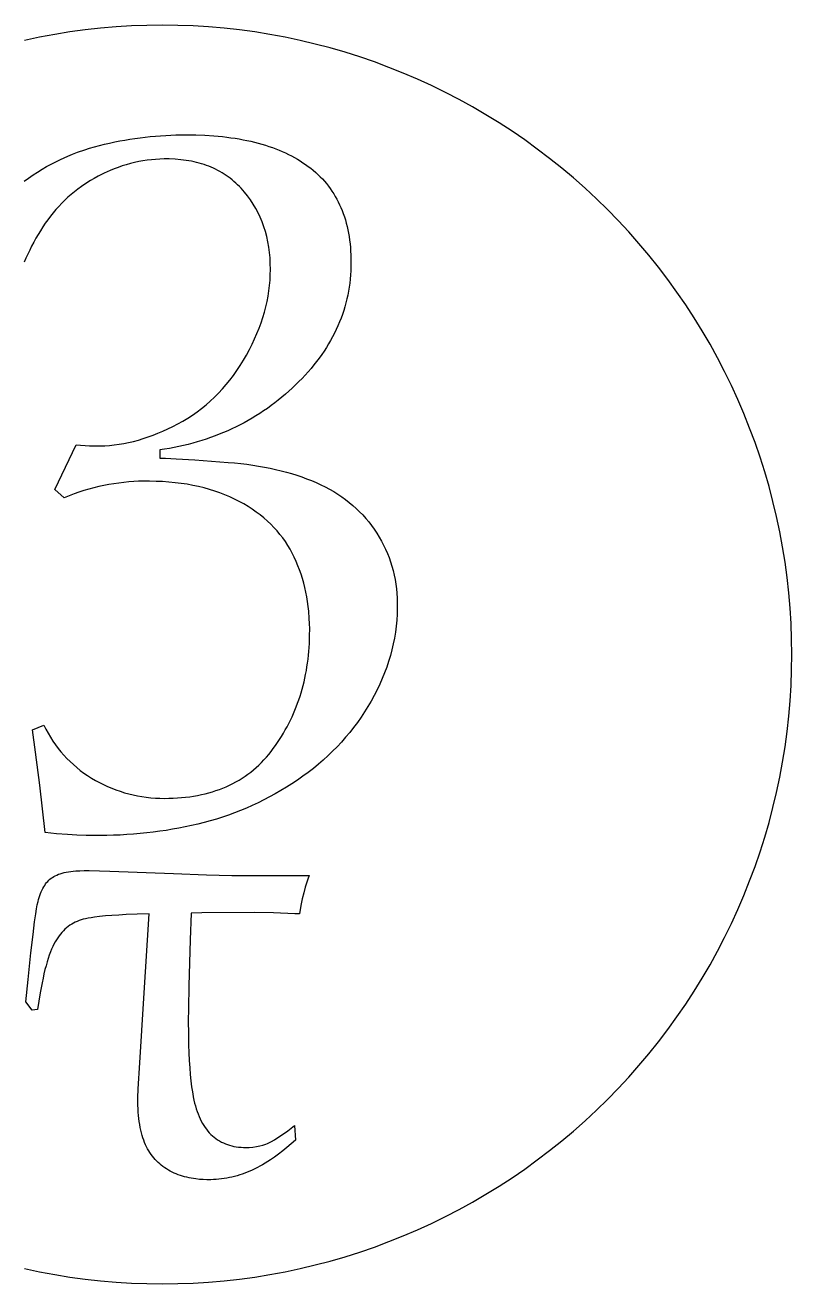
# Model space of a CAD drawing. Header units: metres. Extents: x -20 to 70, y -140 to 20.
# Drawn here: x -4.36 to 20, y -140 to -100 of the extents above; entities that cross this region are included whole.
import ezdxf

# ---------------------------------------------------------------- set-up
doc = ezdxf.new("R2010")
doc.units = ezdxf.units.M

msp = doc.modelspace()

# ---------------------------------------------------------------- linework, layer by layer
for p, q in [((0, -100), (-0.490814, -100.006)), ((0.490814, -100.006), (0, -100)), ((-3.90179, -100.384), (-4.38202, -100.486)), ((-3.41924, -100.294), (-3.90179, -100.384)), ((-2.9346, -100.216), (-3.41924, -100.294)), ((-2.44821, -100.15), (-2.9346, -100.216)), ((-1.96034, -100.096), (-2.44821, -100.15)), ((-1.47128, -100.054), (-1.96034, -100.096)), ((-0.981339, -100.024), (-1.47128, -100.054)), ((-0.490814, -100.006), (-0.981339, -100.024)), ((0.981339, -100.024), (0.490814, -100.006)), ((1.47128, -100.054), (0.981339, -100.024)), ((1.96034, -100.096), (1.47128, -100.054)), ((2.44821, -100.15), (1.96034, -100.096)), ((2.9346, -100.216), (2.44821, -100.15)), ((3.41924, -100.294), (2.9346, -100.216)), ((3.90179, -100.384), (3.41924, -100.294)), ((4.38202, -100.486), (3.90179, -100.384)), ((4.85959, -100.599), (4.38202, -100.486)), ((5.33424, -100.724), (4.85959, -100.599)), ((5.80568, -100.861), (5.33424, -100.724)), ((6.27362, -101.009), (5.80568, -100.861)), ((6.73779, -101.169), (6.27362, -101.009)), ((7.19789, -101.34), (6.73779, -101.169)), ((7.65366, -101.522), (7.19789, -101.34)), ((8.10481, -101.716), (7.65366, -101.522)), ((8.5511, -101.92), (8.10481, -101.716)), ((8.99222, -102.136), (8.5511, -101.92)), ((9.42793, -102.362), (8.99222, -102.136)), ((9.85796, -102.598), (9.42793, -102.362)), ((10.282, -102.845), (9.85796, -102.598)), ((10.7, -103.103), (10.282, -102.845)), ((11.1114, -103.371), (10.7, -103.103)), ((-1.03105, -103.625), (-0.869415, -103.6)), ((-0.869415, -103.6), (-0.707504, -103.578)), ((-0.707504, -103.578), (-0.545303, -103.558)), ((-0.545303, -103.558), (-0.382812, -103.541)), ((-0.382812, -103.541), (-0.220047, -103.526)), ((-0.220047, -103.526), (-0.056992, -103.513)), ((-0.056992, -103.513), (0.106323, -103.503)), ((0.106323, -103.503), (0.269943, -103.494)), ((0.269943, -103.494), (0.433853, -103.489)), ((0.433853, -103.489), (0.598022, -103.485)), ((0.598022, -103.485), (0.762497, -103.484)), ((0.762497, -103.484), (1.06316, -103.488)), ((1.06316, -103.488), (1.3553, -103.499)), ((1.3553, -103.499), (1.63896, -103.517)), ((1.63896, -103.517), (1.77759, -103.529)), ((1.77759, -103.529), (1.91411, -103.543)), ((1.91411, -103.543), (2.04849, -103.559)), ((2.04849, -103.559), (2.18074, -103.576)), ((2.18074, -103.576), (2.31088, -103.596)), ((2.31088, -103.596), (2.43889, -103.617)), ((11.5162, -103.648), (11.1114, -103.371)), ((-2.69957, -104.04), (-2.46732, -103.958)), ((-2.46732, -103.958), (-2.31099, -103.908)), ((-2.31099, -103.908), (-2.15349, -103.862)), ((-2.15349, -103.862), (-1.9948, -103.82)), ((-1.9948, -103.82), (-1.83499, -103.782)), ((-1.83499, -103.782), (-1.67477, -103.746)), ((-1.67477, -103.746), (-1.51427, -103.712)), ((-1.51427, -103.712), (-1.35349, -103.68)), ((-1.35349, -103.68), (-1.19241, -103.651)), ((-1.19241, -103.651), (-1.03105, -103.625)), ((2.43889, -103.617), (2.56477, -103.64)), ((2.56477, -103.64), (2.68852, -103.665)), ((2.68852, -103.665), (2.81015, -103.691)), ((2.81015, -103.691), (2.92966, -103.72)), ((2.92966, -103.72), (3.04704, -103.75)), ((3.04704, -103.75), (3.16229, -103.783)), ((3.16229, -103.783), (3.27542, -103.817)), ((3.27542, -103.817), (3.38643, -103.853)), ((3.38643, -103.853), (3.4953, -103.89)), ((3.4953, -103.89), (3.60205, -103.93)), ((3.60205, -103.93), (3.70667, -103.971)), ((3.70667, -103.971), (3.80917, -104.015)), ((11.914, -103.936), (11.5162, -103.648)), ((12.3046, -104.233), (11.914, -103.936)), ((-3.52832, -104.415), (-3.38031, -104.338)), ((-3.38031, -104.338), (-3.23111, -104.265)), ((-3.23111, -104.265), (-3.00508, -104.163)), ((-3.00508, -104.163), (-2.85292, -104.1)), ((-2.85292, -104.1), (-2.69957, -104.04)), ((-1.01494, -104.397), (-1.14571, -104.434)), ((-0.883377, -104.365), (-1.01494, -104.397)), ((-0.751022, -104.337), (-0.883377, -104.365)), ((-0.617889, -104.313), (-0.751022, -104.337)), ((-0.483963, -104.293), (-0.617889, -104.313)), ((-0.349243, -104.277), (-0.483963, -104.293)), ((-0.21373, -104.265), (-0.349243, -104.277)), ((-0.077423, -104.257), (-0.21373, -104.265)), ((0.059647, -104.253), (-0.077423, -104.257)), ((0.221985, -104.253), (0.059647, -104.253)), ((0.405258, -104.26), (0.221985, -104.253)), ((0.583557, -104.275), (0.405258, -104.26)), ((0.756882, -104.297), (0.583557, -104.275)), ((0.925232, -104.326), (0.756882, -104.297)), ((1.00754, -104.343), (0.925232, -104.326)), ((1.08861, -104.362), (1.00754, -104.343)), ((1.16843, -104.383), (1.08861, -104.362)), ((1.24701, -104.406), (1.16843, -104.383)), ((3.80917, -104.015), (3.90955, -104.06)), ((3.90955, -104.06), (4.00778, -104.107)), ((4.00778, -104.107), (4.10391, -104.156)), ((4.10391, -104.156), (4.19791, -104.206)), ((4.19791, -104.206), (4.28978, -104.259)), ((4.28978, -104.259), (4.37952, -104.313)), ((4.37952, -104.313), (4.46713, -104.37)), ((4.46713, -104.37), (4.55263, -104.428)), ((12.6879, -104.54), (12.3046, -104.233)), ((-4.25061, -104.857), (-4.10852, -104.761)), ((-4.10852, -104.761), (-3.96526, -104.669)), ((-3.96526, -104.669), (-3.8208, -104.581)), ((-3.8208, -104.581), (-3.67516, -104.496)), ((-3.67516, -104.496), (-3.52832, -104.415)), ((-2.039, -104.8), (-2.16246, -104.868)), ((-1.85085, -104.705), (-2.039, -104.8)), ((-1.6609, -104.619), (-1.85085, -104.705)), ((-1.53329, -104.567), (-1.6609, -104.619)), ((-1.40489, -104.518), (-1.53329, -104.567)), ((-1.2757, -104.474), (-1.40489, -104.518)), ((-1.14571, -104.434), (-1.2757, -104.474)), ((1.32434, -104.43), (1.24701, -104.406)), ((1.40044, -104.456), (1.32434, -104.43)), ((1.47528, -104.485), (1.40044, -104.456)), ((1.54889, -104.515), (1.47528, -104.485)), ((1.62125, -104.546), (1.54889, -104.515)), ((1.69237, -104.58), (1.62125, -104.546)), ((1.76225, -104.615), (1.69237, -104.58)), ((1.83089, -104.653), (1.76225, -104.615)), ((1.89827, -104.692), (1.83089, -104.653)), ((1.96442, -104.733), (1.89827, -104.692)), ((2.02931, -104.775), (1.96442, -104.733)), ((2.09297, -104.82), (2.02931, -104.775)), ((4.55263, -104.428), (4.63599, -104.488)), ((4.63599, -104.488), (4.71704, -104.549)), ((4.71704, -104.549), (4.79561, -104.613)), ((4.79561, -104.613), (4.87167, -104.679)), ((4.87167, -104.679), (4.94525, -104.746)), ((4.94525, -104.746), (5.01633, -104.816)), ((13.0634, -104.856), (12.6879, -104.54)), ((-4.39149, -104.958), (-4.25061, -104.857)), ((-2.57281, -105.129), (-2.68384, -105.21)), ((-2.40109, -105.012), (-2.57281, -105.129)), ((-2.28317, -104.939), (-2.40109, -105.012)), ((-2.16246, -104.868), (-2.28317, -104.939)), ((2.1554, -104.866), (2.09297, -104.82)), ((2.21657, -104.914), (2.1554, -104.866)), ((2.27649, -104.964), (2.21657, -104.914)), ((2.33517, -105.016), (2.27649, -104.964)), ((2.39262, -105.07), (2.33517, -105.016)), ((2.44882, -105.125), (2.39262, -105.07)), ((2.50378, -105.182), (2.44882, -105.125)), ((2.6098, -105.302), (2.50378, -105.182)), ((5.01633, -104.816), (5.08492, -104.887)), ((5.08492, -104.887), (5.15102, -104.96)), ((5.15102, -104.96), (5.21461, -105.035)), ((5.21461, -105.035), (5.27571, -105.113)), ((5.27571, -105.113), (5.33432, -105.192)), ((5.33432, -105.192), (5.39044, -105.273)), ((13.4312, -105.181), (13.0634, -104.856)), ((13.7908, -105.515), (13.4312, -105.181)), ((-3.10025, -105.564), (-3.19745, -105.66)), ((-3.00029, -105.471), (-3.10025, -105.564)), ((-2.89757, -105.381), (-3.00029, -105.471)), ((-2.79208, -105.294), (-2.89757, -105.381)), ((-2.68384, -105.21), (-2.79208, -105.294)), ((2.70961, -105.426), (2.6098, -105.302)), ((2.80298, -105.554), (2.70961, -105.426)), ((2.88991, -105.685), (2.80298, -105.554)), ((5.39044, -105.273), (5.44406, -105.356)), ((5.44406, -105.356), (5.49519, -105.441)), ((5.49519, -105.441), (5.54382, -105.527)), ((5.54382, -105.527), (5.58997, -105.616)), ((14.1421, -105.858), (13.7908, -105.515)), ((-3.47241, -105.965), (-3.55855, -106.073)), ((-3.38353, -105.86), (-3.47241, -105.965)), ((-3.29187, -105.758), (-3.38353, -105.86)), ((-3.19745, -105.66), (-3.29187, -105.758)), ((2.97038, -105.821), (2.88991, -105.685)), ((3.04443, -105.961), (2.97038, -105.821)), ((3.11205, -106.105), (3.04443, -105.961)), ((5.58997, -105.616), (5.63361, -105.707)), ((5.63361, -105.707), (5.67476, -105.799)), ((5.67476, -105.799), (5.71341, -105.894)), ((5.71341, -105.894), (5.74957, -105.99)), ((5.74957, -105.99), (5.78325, -106.089)), ((14.4849, -106.209), (14.1421, -105.858)), ((-3.7225, -106.297), (-3.80045, -106.413)), ((-3.64191, -106.183), (-3.7225, -106.297)), ((-3.55855, -106.073), (-3.64191, -106.183)), ((3.17322, -106.252), (3.11205, -106.105)), ((3.22795, -106.404), (3.17322, -106.252)), ((5.78325, -106.089), (5.81442, -106.189)), ((5.81442, -106.189), (5.84311, -106.291)), ((5.84311, -106.291), (5.86929, -106.395)), ((5.86929, -106.395), (5.89299, -106.502)), ((14.819, -106.569), (14.4849, -106.209)), ((-4.01901, -106.771), (-4.08679, -106.894)), ((-3.9487, -106.65), (-4.01901, -106.771)), ((-3.87584, -106.531), (-3.9487, -106.65)), ((-3.80045, -106.413), (-3.87584, -106.531)), ((3.27625, -106.56), (3.22795, -106.404)), ((3.31808, -106.72), (3.27625, -106.56)), ((3.3535, -106.883), (3.31808, -106.72)), ((5.89299, -106.502), (5.91418, -106.61)), ((5.91418, -106.61), (5.93289, -106.719)), ((5.93289, -106.719), (5.9491, -106.831)), ((15.1442, -106.937), (14.819, -106.569)), ((-4.21471, -107.145), (-4.27486, -107.274)), ((-4.15202, -107.019), (-4.21471, -107.145)), ((-4.08679, -106.894), (-4.15202, -107.019)), ((3.38248, -107.051), (3.3535, -106.883)), ((3.40501, -107.222), (3.38248, -107.051)), ((5.9491, -106.831), (5.96281, -106.945)), ((5.96281, -106.945), (5.97404, -107.061)), ((5.97404, -107.061), (5.98277, -107.178)), ((5.98277, -107.178), (5.989, -107.298)), ((15.4602, -107.312), (15.1442, -106.937)), ((-4.33247, -107.404), (-4.38753, -107.535)), ((-4.27486, -107.274), (-4.33247, -107.404)), ((3.42111, -107.398), (3.40501, -107.222)), ((3.43077, -107.577), (3.42111, -107.398)), ((3.43399, -107.761), (3.43077, -107.577)), ((5.989, -107.298), (5.99275, -107.42)), ((5.99399, -107.543), (5.99237, -107.675)), ((5.99275, -107.42), (5.99399, -107.543)), ((15.7669, -107.695), (15.4602, -107.312)), ((3.4221, -108.102), (3.43102, -107.931)), ((3.43102, -107.931), (3.43399, -107.761)), ((5.97946, -107.937), (5.96815, -108.067)), ((5.98753, -107.807), (5.97946, -107.937)), ((5.99237, -107.675), (5.98753, -107.807)), ((16.0641, -108.086), (15.7669, -107.695)), ((3.38641, -108.443), (3.40723, -108.272)), ((3.40723, -108.272), (3.4221, -108.102)), ((5.93587, -108.324), (5.91487, -108.451)), ((5.95363, -108.196), (5.93587, -108.324)), ((5.96815, -108.067), (5.95363, -108.196)), ((16.3517, -108.484), (16.0641, -108.086)), ((3.2883, -108.953), (3.32695, -108.783)), ((3.32695, -108.783), (3.35966, -108.613)), ((3.35966, -108.613), (3.38641, -108.443)), ((5.86319, -108.702), (5.83252, -108.826)), ((5.89064, -108.577), (5.86319, -108.702)), ((5.91487, -108.451), (5.89064, -108.577)), ((16.6294, -108.889), (16.3517, -108.484)), ((3.19315, -109.293), (3.2437, -109.123)), ((3.2437, -109.123), (3.2883, -108.953)), ((5.7211, -109.193), (5.67749, -109.314)), ((5.76146, -109.072), (5.7211, -109.193)), ((5.7986, -108.949), (5.76146, -109.072)), ((5.83252, -108.826), (5.7986, -108.949)), ((16.8971, -109.3), (16.6294, -108.889)), ((3.07422, -109.633), (3.13666, -109.463)), ((3.13666, -109.463), (3.19315, -109.293)), ((5.58061, -109.552), (5.52731, -109.67)), ((5.63066, -109.433), (5.58061, -109.552)), ((5.67749, -109.314), (5.63066, -109.433)), ((17.1546, -109.718), (16.8971, -109.3)), ((2.85121, -110.142), (2.93149, -109.973)), ((2.93149, -109.973), (3.00583, -109.803)), ((3.00583, -109.803), (3.07422, -109.633)), ((5.41106, -109.903), (5.34808, -110.018)), ((5.47079, -109.787), (5.41106, -109.903)), ((5.52731, -109.67), (5.47079, -109.787)), ((17.4017, -110.142), (17.1546, -109.718)), ((2.67281, -110.482), (2.76498, -110.312)), ((2.76498, -110.312), (2.85121, -110.142)), ((5.13977, -110.358), (5.06387, -110.469)), ((5.21243, -110.245), (5.13977, -110.358)), ((5.28188, -110.132), (5.21243, -110.245)), ((5.34808, -110.018), (5.28188, -110.132)), ((17.6384, -110.572), (17.4017, -110.142)), ((2.4731, -110.815), (2.57497, -110.651)), ((2.57497, -110.651), (2.67281, -110.482)), ((4.81682, -110.798), (4.728, -110.906)), ((4.9024, -110.69), (4.81682, -110.798)), ((4.98476, -110.58), (4.9024, -110.69)), ((5.06387, -110.469), (4.98476, -110.58)), ((17.8645, -111.008), (17.6384, -110.572)), ((2.14505, -111.278), (2.25815, -111.129)), ((2.25815, -111.129), (2.36749, -110.974)), ((2.36749, -110.974), (2.4731, -110.815)), ((4.54068, -111.119), (4.44218, -111.224)), ((4.63596, -111.013), (4.54068, -111.119)), ((4.728, -110.906), (4.63596, -111.013)), ((18.0798, -111.449), (17.8645, -111.008)), ((1.78331, -111.695), (1.90764, -111.561)), ((1.90764, -111.561), (2.02821, -111.422)), ((2.02821, -111.422), (2.14505, -111.278)), ((4.1282, -111.534), (4.01945, -111.633)), ((4.23549, -111.432), (4.1282, -111.534)), ((4.34045, -111.329), (4.23549, -111.432)), ((4.44218, -111.224), (4.34045, -111.329)), ((18.2842, -111.895), (18.0798, -111.449)), ((1.38789, -112.065), (1.52344, -111.947)), ((1.52344, -111.947), (1.65524, -111.823)), ((1.65524, -111.823), (1.78331, -111.695)), ((3.68436, -111.916), (3.5697, -112.005)), ((3.79753, -111.824), (3.68436, -111.916)), ((3.90923, -111.73), (3.79753, -111.824)), ((4.01945, -111.633), (3.90923, -111.73)), ((18.4776, -112.346), (18.2842, -111.895)), ((0.808258, -112.488), (0.958786, -112.39)), ((0.958786, -112.39), (1.10556, -112.287)), ((1.10556, -112.287), (1.2486, -112.179)), ((1.2486, -112.179), (1.38789, -112.065)), ((3.09639, -112.339), (2.97438, -112.416)), ((3.21693, -112.259), (3.09639, -112.339)), ((3.336, -112.177), (3.21693, -112.259)), ((3.45358, -112.092), (3.336, -112.177)), ((3.5697, -112.005), (3.45358, -112.092)), ((18.6599, -112.802), (18.4776, -112.346)), ((0.177612, -112.829), (0.336487, -112.752)), ((0.336487, -112.752), (0.495987, -112.669)), ((0.495987, -112.669), (0.654007, -112.581)), ((0.654007, -112.581), (0.808258, -112.488)), ((2.34224, -112.766), (2.21138, -112.829)), ((2.4716, -112.701), (2.34224, -112.766)), ((2.59952, -112.633), (2.4716, -112.701)), ((2.72594, -112.563), (2.59952, -112.633)), ((2.85089, -112.491), (2.72594, -112.563)), ((2.97438, -112.416), (2.85089, -112.491)), ((-0.917068, -113.227), (-0.762558, -113.185)), ((-0.762558, -113.185), (-0.607422, -113.139)), ((-0.607422, -113.139), (-0.451675, -113.087)), ((-0.451675, -113.087), (-0.295288, -113.031)), ((-0.295288, -113.031), (-0.138275, -112.969)), ((-0.138275, -112.969), (0.019348, -112.901)), ((0.019348, -112.901), (0.177612, -112.829)), ((1.2542, -113.199), (1.11157, -113.242)), ((1.39536, -113.154), (1.2542, -113.199)), ((1.53505, -113.106), (1.39536, -113.154)), ((1.67326, -113.055), (1.53505, -113.106)), ((1.81, -113.002), (1.67326, -113.055)), ((1.94527, -112.947), (1.81, -113.002)), ((2.07906, -112.889), (1.94527, -112.947)), ((2.21138, -112.829), (2.07906, -112.889)), ((18.8309, -113.262), (18.6599, -112.802)), ((-3.41299, -114.754), (-2.7345, -113.34)), ((-2.7345, -113.34), (-2.31097, -113.365)), ((-2.31097, -113.365), (-1.98117, -113.371)), ((-1.98117, -113.371), (-1.83102, -113.366)), ((-1.83102, -113.366), (-1.68027, -113.356)), ((-1.68027, -113.356), (-1.52887, -113.34)), ((-1.52887, -113.34), (-1.37686, -113.32)), ((-1.37686, -113.32), (-1.22423, -113.294)), ((-1.22423, -113.294), (-1.07095, -113.263)), ((-1.07095, -113.263), (-0.917068, -113.227)), ((0.071915, -113.476), (-0.082504, -113.5)), ((-0.082504, -113.5), (-0.082504, -113.762)), ((0.224854, -113.45), (0.071915, -113.476)), ((0.376312, -113.422), (0.224854, -113.45)), ((0.526321, -113.391), (0.376312, -113.422)), ((0.674835, -113.357), (0.526321, -113.391)), ((0.821884, -113.321), (0.674835, -113.357)), ((0.967468, -113.283), (0.821884, -113.321)), ((1.11157, -113.242), (0.967468, -113.283)), ((18.9906, -113.726), (18.8309, -113.262)), ((-0.082504, -113.762), (0.098282, -113.765)), ((0.098282, -113.765), (0.440598, -113.779)), ((0.440598, -113.779), (1.03365, -113.815)), ((1.03365, -113.815), (2.092, -113.893)), ((2.092, -113.893), (2.29218, -113.91)), ((2.29218, -113.91), (2.48895, -113.931)), ((2.48895, -113.931), (2.68233, -113.954)), ((2.68233, -113.954), (2.8723, -113.981)), ((2.8723, -113.981), (3.05887, -114.011)), ((19.1388, -114.194), (18.9906, -113.726)), ((3.05887, -114.011), (3.24203, -114.043)), ((3.24203, -114.043), (3.42181, -114.079)), ((3.42181, -114.079), (3.59818, -114.118)), ((3.59818, -114.118), (3.77115, -114.16)), ((3.77115, -114.16), (3.94072, -114.205)), ((3.94072, -114.205), (4.10689, -114.253)), ((4.10689, -114.253), (4.26964, -114.304)), ((4.26964, -114.304), (4.429, -114.358)), ((4.429, -114.358), (4.58498, -114.415)), ((19.2755, -114.666), (19.1388, -114.194)), ((-3.12, -115.016), (-3.41299, -114.754)), ((-2.491, -114.793), (-2.64841, -114.843)), ((-2.33347, -114.747), (-2.491, -114.793)), ((-2.17584, -114.704), (-2.33347, -114.747)), ((-2.01808, -114.666), (-2.17584, -114.704)), ((-1.86023, -114.631), (-2.01808, -114.666)), ((-1.70227, -114.6), (-1.86023, -114.631)), ((-1.54419, -114.573), (-1.70227, -114.6)), ((-1.386, -114.55), (-1.54419, -114.573)), ((-1.22771, -114.531), (-1.386, -114.55)), ((-1.06929, -114.516), (-1.22771, -114.531)), ((-0.910782, -114.504), (-1.06929, -114.516)), ((-0.752151, -114.496), (-0.910782, -114.504)), ((-0.593414, -114.492), (-0.752151, -114.496)), ((-0.407974, -114.493), (-0.593414, -114.492)), ((-0.19899, -114.497), (-0.407974, -114.493)), ((0.005859, -114.507), (-0.19899, -114.497)), ((0.206589, -114.521), (0.005859, -114.507)), ((0.403214, -114.54), (0.206589, -114.521)), ((0.595718, -114.564), (0.403214, -114.54)), ((0.784103, -114.592), (0.595718, -114.564)), ((0.968369, -114.625), (0.784103, -114.592)), ((1.14851, -114.663), (0.968369, -114.625)), ((1.32455, -114.706), (1.14851, -114.663)), ((1.49646, -114.753), (1.32455, -114.706)), ((1.66426, -114.805), (1.49646, -114.753)), ((4.58498, -114.415), (4.73753, -114.475)), ((4.73753, -114.475), (4.88669, -114.539)), ((4.88669, -114.539), (5.03236, -114.605)), ((5.03236, -114.605), (5.17407, -114.675)), ((5.17407, -114.675), (5.31174, -114.748)), ((5.31174, -114.748), (5.44536, -114.825)), ((19.4006, -115.14), (19.2755, -114.666)), ((-2.96292, -114.954), (-3.12, -115.016)), ((-2.80573, -114.897), (-2.96292, -114.954)), ((-2.64841, -114.843), (-2.80573, -114.897)), ((1.82794, -114.862), (1.66426, -114.805)), ((1.9875, -114.923), (1.82794, -114.862)), ((2.14296, -114.99), (1.9875, -114.923)), ((2.29428, -115.061), (2.14296, -114.99)), ((2.4415, -115.137), (2.29428, -115.061)), ((2.58421, -115.216), (2.4415, -115.137)), ((5.44536, -114.825), (5.57492, -114.905)), ((5.57492, -114.905), (5.70044, -114.989)), ((5.70044, -114.989), (5.82191, -115.077)), ((5.82191, -115.077), (5.93933, -115.168)), ((5.93933, -115.168), (6.0527, -115.262)), ((19.514, -115.618), (19.4006, -115.14)), ((2.72197, -115.299), (2.58421, -115.216)), ((2.85475, -115.385), (2.72197, -115.299)), ((2.98256, -115.474), (2.85475, -115.385)), ((3.10539, -115.566), (2.98256, -115.474)), ((3.22325, -115.661), (3.10539, -115.566)), ((6.0527, -115.262), (6.16203, -115.36)), ((6.16203, -115.36), (6.26732, -115.461)), ((6.26732, -115.461), (6.36855, -115.566)), ((6.36855, -115.566), (6.46573, -115.675)), ((3.33614, -115.759), (3.22325, -115.661)), ((3.44405, -115.861), (3.33614, -115.759)), ((3.54698, -115.965), (3.44405, -115.861)), ((3.64494, -116.073), (3.54698, -115.965)), ((6.46573, -115.675), (6.55887, -115.787)), ((6.55887, -115.787), (6.64796, -115.902)), ((6.64796, -115.902), (6.733, -116.021)), ((19.6157, -116.098), (19.514, -115.618)), ((3.73793, -116.183), (3.64494, -116.073)), ((3.82596, -116.297), (3.73793, -116.183)), ((3.909, -116.414), (3.82596, -116.297)), ((6.733, -116.021), (6.814, -116.144)), ((6.814, -116.144), (6.89062, -116.269)), ((6.89062, -116.269), (6.96248, -116.396)), ((6.96248, -116.396), (7.02953, -116.525)), ((19.7056, -116.581), (19.6157, -116.098)), ((3.98708, -116.534), (3.909, -116.414)), ((4.06017, -116.657), (3.98708, -116.534)), ((4.1283, -116.783), (4.06017, -116.657)), ((4.19162, -116.912), (4.1283, -116.783)), ((7.02953, -116.525), (7.0918, -116.655)), ((7.0918, -116.655), (7.14928, -116.787)), ((7.14928, -116.787), (7.20197, -116.921)), ((19.7835, -117.065), (19.7056, -116.581)), ((4.25101, -117.044), (4.19162, -116.912)), ((4.30655, -117.177), (4.25101, -117.044)), ((4.35828, -117.313), (4.30655, -117.177)), ((7.20197, -116.921), (7.24986, -117.057)), ((7.24986, -117.057), (7.29297, -117.194)), ((7.29297, -117.194), (7.33128, -117.333)), ((19.8496, -117.552), (19.7835, -117.065)), ((4.40616, -117.45), (4.35828, -117.313)), ((4.45021, -117.59), (4.40616, -117.45)), ((4.49045, -117.731), (4.45021, -117.59)), ((7.33128, -117.333), (7.36481, -117.474)), ((7.36481, -117.474), (7.39355, -117.617)), ((19.9037, -118.04), (19.8496, -117.552)), ((4.52684, -117.875), (4.49045, -117.731)), ((4.5594, -118.021), (4.52684, -117.875)), ((7.39355, -117.617), (7.4175, -117.761)), ((7.4175, -117.761), (7.43666, -117.908)), ((7.43666, -117.908), (7.45102, -118.055)), ((4.58813, -118.169), (4.5594, -118.021)), ((4.61304, -118.319), (4.58813, -118.169)), ((4.63411, -118.471), (4.61304, -118.319)), ((7.45102, -118.055), (7.4606, -118.205)), ((7.4606, -118.205), (7.46539, -118.357)), ((7.46539, -118.357), (7.46523, -118.529)), ((19.9458, -118.529), (19.9037, -118.04)), ((4.65134, -118.626), (4.63411, -118.471)), ((4.67001, -118.861), (4.65134, -118.626)), ((7.45912, -118.721), (7.44693, -118.911)), ((7.46523, -118.529), (7.45912, -118.721)), ((19.9759, -119.019), (19.9458, -118.529)), ((4.67769, -119.02), (4.67001, -118.861)), ((4.68152, -119.182), (4.67769, -119.02)), ((4.68092, -119.393), (4.68152, -119.182)), ((7.42862, -119.101), (7.40422, -119.289)), ((7.44693, -118.911), (7.42862, -119.101)), ((19.994, -119.509), (19.9759, -119.019)), ((4.67242, -119.649), (4.67775, -119.522)), ((4.67775, -119.522), (4.68092, -119.393)), ((7.37372, -119.477), (7.33711, -119.664)), ((7.40422, -119.289), (7.37372, -119.477)), ((20, -120), (19.994, -119.509)), ((4.64374, -120.026), (4.65543, -119.901)), ((4.65543, -119.901), (4.66499, -119.776)), ((4.66499, -119.776), (4.67242, -119.649)), ((7.2944, -119.85), (7.24559, -120.034)), ((7.33711, -119.664), (7.2944, -119.85)), ((19.994, -120.491), (20, -120)), ((4.57574, -120.513), (4.59593, -120.393)), ((4.59593, -120.393), (4.614, -120.272)), ((4.614, -120.272), (4.62993, -120.149)), ((4.62993, -120.149), (4.64374, -120.026)), ((7.19069, -120.218), (7.12967, -120.401)), ((7.24559, -120.034), (7.19069, -120.218)), ((4.50244, -120.868), (4.52901, -120.751)), ((4.52901, -120.751), (4.55344, -120.632)), ((4.55344, -120.632), (4.57574, -120.513)), ((6.98935, -120.764), (6.91003, -120.944)), ((7.06256, -120.583), (6.98935, -120.764)), ((7.12967, -120.401), (7.06256, -120.583)), ((19.9759, -120.981), (19.994, -120.491)), ((4.41, -121.213), (4.44295, -121.099)), ((4.44295, -121.099), (4.47375, -120.984)), ((4.47375, -120.984), (4.50244, -120.868)), ((6.82463, -121.123), (6.73311, -121.301)), ((6.91003, -120.944), (6.82463, -121.123)), ((19.9458, -121.471), (19.9759, -120.981)), ((4.25702, -121.659), (4.29845, -121.549)), ((4.29845, -121.549), (4.33777, -121.438)), ((4.33777, -121.438), (4.37494, -121.326)), ((4.37494, -121.326), (4.41, -121.213)), ((6.6355, -121.478), (6.53264, -121.653)), ((6.73311, -121.301), (6.6355, -121.478)), ((19.9037, -121.96), (19.9458, -121.471)), ((4.07002, -122.088), (4.11996, -121.982)), ((4.11996, -121.982), (4.16777, -121.875)), ((4.16777, -121.875), (4.21346, -121.768)), ((4.21346, -121.768), (4.25702, -121.659)), ((6.31383, -121.993), (6.19786, -122.157)), ((6.42542, -121.824), (6.31383, -121.993)), ((6.53264, -121.653), (6.42542, -121.824)), ((19.8496, -122.448), (19.9037, -121.96)), ((-4.12399, -122.398), (-3.769, -122.243)), ((-4.02693, -123.105), (-4.12399, -122.398)), ((-3.769, -122.243), (-3.70177, -122.376)), ((-3.70177, -122.376), (-3.63084, -122.505)), ((3.84904, -122.5), (3.90747, -122.399)), ((3.90747, -122.399), (3.96378, -122.296)), ((3.96378, -122.296), (4.01796, -122.192)), ((4.01796, -122.192), (4.07002, -122.088)), ((6.07751, -122.319), (5.95282, -122.476)), ((6.19786, -122.157), (6.07751, -122.319)), ((-3.63084, -122.505), (-3.55624, -122.631)), ((-3.55624, -122.631), (-3.47795, -122.752)), ((-3.47795, -122.752), (-3.39598, -122.87)), ((3.59406, -122.896), (3.66098, -122.798)), ((3.66098, -122.798), (3.7258, -122.7)), ((3.7258, -122.7), (3.78848, -122.601)), ((3.78848, -122.601), (3.84904, -122.5)), ((5.69029, -122.782), (5.55247, -122.93)), ((5.82373, -122.631), (5.69029, -122.782)), ((5.95282, -122.476), (5.82373, -122.631)), ((19.7835, -122.935), (19.8496, -122.448)), ((-3.89577, -124.155), (-4.02693, -123.105)), ((-3.39598, -122.87), (-3.31032, -122.985)), ((-3.31032, -122.985), (-3.22098, -123.095)), ((-3.22098, -123.095), (-3.12796, -123.202)), ((3.30528, -123.266), (3.38062, -123.178)), ((3.38062, -123.178), (3.45386, -123.086)), ((3.45386, -123.086), (3.52499, -122.992)), ((3.52499, -122.992), (3.59406, -122.896)), ((5.41028, -123.074), (5.26372, -123.215)), ((5.55247, -122.93), (5.41028, -123.074)), ((19.7056, -123.419), (19.7835, -122.935)), ((-3.12796, -123.202), (-3.03125, -123.305)), ((-3.03125, -123.305), (-2.93086, -123.405)), ((-2.93086, -123.405), (-2.82678, -123.501)), ((-2.82678, -123.501), (-2.71901, -123.593)), ((-2.71901, -123.593), (-2.60757, -123.682)), ((2.8972, -123.665), (2.98302, -123.591)), ((2.98302, -123.591), (3.06673, -123.514)), ((3.06673, -123.514), (3.14835, -123.435)), ((3.14835, -123.435), (3.22786, -123.352)), ((3.22786, -123.352), (3.30528, -123.266)), ((4.95747, -123.487), (4.79781, -123.618)), ((5.11278, -123.353), (4.95747, -123.487)), ((5.26372, -123.215), (5.11278, -123.353)), ((19.6157, -123.902), (19.7056, -123.419)), ((-2.60757, -123.682), (-2.49245, -123.767)), ((-2.49245, -123.767), (-2.37363, -123.848)), ((-2.37363, -123.848), (-2.25113, -123.926)), ((-2.25113, -123.926), (-2.12524, -123.999)), ((-2.12524, -123.999), (-1.99776, -124.069)), ((2.33836, -124.048), (2.43674, -123.992)), ((2.43674, -123.992), (2.53302, -123.932)), ((2.53302, -123.932), (2.62721, -123.87)), ((2.62721, -123.87), (2.71931, -123.804)), ((2.71931, -123.804), (2.80931, -123.736)), ((2.80931, -123.736), (2.8972, -123.665)), ((4.29294, -123.989), (4.11873, -124.105)), ((4.46535, -123.869), (4.29294, -123.989)), ((4.63376, -123.745), (4.46535, -123.869)), ((4.79781, -123.618), (4.63376, -123.745)), ((19.514, -124.382), (19.6157, -123.902)), ((-3.72301, -125.66), (-3.89577, -124.155)), ((-1.99776, -124.069), (-1.86897, -124.134)), ((-1.86897, -124.134), (-1.73888, -124.194)), ((-1.73888, -124.194), (-1.60748, -124.25)), ((-1.60748, -124.25), (-1.47478, -124.301)), ((-1.47478, -124.301), (-1.34077, -124.348)), ((-1.34077, -124.348), (-1.20546, -124.391)), ((-1.20546, -124.391), (-1.06885, -124.429)), ((1.35864, -124.427), (1.47588, -124.396)), ((1.47588, -124.396), (1.59102, -124.363)), ((1.59102, -124.363), (1.70407, -124.327)), ((1.70407, -124.327), (1.81503, -124.288)), ((1.81503, -124.288), (1.92389, -124.246)), ((1.92389, -124.246), (2.03064, -124.201)), ((2.03064, -124.201), (2.13531, -124.153)), ((2.13531, -124.153), (2.23788, -124.102)), ((2.23788, -124.102), (2.33836, -124.048)), ((3.76585, -124.325), (3.58719, -124.429)), ((3.94304, -124.217), (3.76585, -124.325)), ((4.11873, -124.105), (3.94304, -124.217)), ((19.4006, -124.86), (19.514, -124.382)), ((-1.06885, -124.429), (-0.930939, -124.462)), ((-0.930939, -124.462), (-0.791718, -124.491)), ((-0.791718, -124.491), (-0.651184, -124.516)), ((-0.651184, -124.516), (-0.509354, -124.536)), ((-0.509354, -124.536), (-0.366226, -124.552)), ((-0.366226, -124.552), (-0.221786, -124.563)), ((-0.221786, -124.563), (-0.07605, -124.57)), ((-0.07605, -124.57), (0.070999, -124.572)), ((0.070999, -124.572), (0.209183, -124.571)), ((0.209183, -124.571), (0.345291, -124.566)), ((0.345291, -124.566), (0.479294, -124.559)), ((0.479294, -124.559), (0.611191, -124.549)), ((0.611191, -124.549), (0.741013, -124.536)), ((0.741013, -124.536), (0.868729, -124.52)), ((0.868729, -124.52), (0.994354, -124.501)), ((0.994354, -124.501), (1.11787, -124.479)), ((1.11787, -124.479), (1.2393, -124.454)), ((1.2393, -124.454), (1.35864, -124.427)), ((2.8577, -124.8), (2.67162, -124.883)), ((3.0423, -124.714), (2.8577, -124.8)), ((3.22542, -124.623), (3.0423, -124.714)), ((3.40704, -124.528), (3.22542, -124.623)), ((3.58719, -124.429), (3.40704, -124.528)), ((1.91245, -125.169), (1.71895, -125.231)), ((2.10448, -125.104), (1.91245, -125.169)), ((2.295, -125.035), (2.10448, -125.104)), ((2.48405, -124.961), (2.295, -125.035)), ((2.67162, -124.883), (2.48405, -124.961)), ((19.2755, -125.334), (19.4006, -124.86)), ((0.122864, -125.588), (-0.082046, -125.618)), ((0.326599, -125.554), (0.122864, -125.588)), ((0.52916, -125.517), (0.326599, -125.554)), ((0.730515, -125.478), (0.52916, -125.517)), ((0.930695, -125.435), (0.730515, -125.478)), ((1.12968, -125.389), (0.930695, -125.435)), ((1.3275, -125.34), (1.12968, -125.389)), ((1.52396, -125.287), (1.3275, -125.34)), ((1.71895, -125.231), (1.52396, -125.287)), ((19.1388, -125.806), (19.2755, -125.334)), ((-3.36598, -125.696), (-3.72301, -125.66)), ((-3.01447, -125.724), (-3.36598, -125.696)), ((-2.71753, -125.741), (-3.01447, -125.724)), ((-2.42462, -125.752), (-2.71753, -125.741)), ((-2.13576, -125.756), (-2.42462, -125.752)), ((-1.97975, -125.756), (-2.13576, -125.756)), ((-1.76416, -125.753), (-1.97975, -125.756)), ((-1.54974, -125.746), (-1.76416, -125.753)), ((-1.3365, -125.737), (-1.54974, -125.746)), ((-1.12447, -125.725), (-1.3365, -125.737)), ((-0.913605, -125.71), (-1.12447, -125.725)), ((-0.703949, -125.691), (-0.913605, -125.71)), ((-0.495453, -125.67), (-0.703949, -125.691)), ((-0.288162, -125.646), (-0.495453, -125.67)), ((-0.082046, -125.618), (-0.288162, -125.646)), ((18.9906, -126.274), (19.1388, -125.806)), ((18.8309, -126.738), (18.9906, -126.274)), ((18.6599, -127.198), (18.8309, -126.738)), ((-3.64256, -127.212), (-3.60794, -127.176)), ((-3.60794, -127.176), (-3.57191, -127.142)), ((-3.57191, -127.142), (-3.5345, -127.111)), ((-3.5345, -127.111), (-3.49466, -127.083)), ((-3.49466, -127.083), (-3.45135, -127.056)), ((-3.45135, -127.056), (-3.40462, -127.031)), ((-3.40462, -127.031), (-3.35442, -127.008)), ((-3.35442, -127.008), (-3.30078, -126.986)), ((-3.30078, -126.986), (-3.24368, -126.967)), ((-3.24368, -126.967), (-3.18315, -126.949)), ((-3.18315, -126.949), (-3.11916, -126.933)), ((-3.11916, -126.933), (-3.05173, -126.918)), ((-3.05173, -126.918), (-2.98083, -126.906)), ((-2.98083, -126.906), (-2.90649, -126.895)), ((-2.90649, -126.895), (-2.82872, -126.886)), ((-2.82872, -126.886), (-2.74748, -126.879)), ((-2.74748, -126.879), (-2.61916, -126.872)), ((-2.61916, -126.872), (-2.48308, -126.868)), ((-2.48308, -126.868), (-2.32382, -126.869)), ((-2.32382, -126.869), (-1.67172, -126.883)), ((-1.67172, -126.883), (0.35968, -126.964)), ((0.35968, -126.964), (1.39944, -126.999)), ((1.39944, -126.999), (2.20503, -127.019)), ((2.20503, -127.019), (2.81833, -127.027)), ((2.81833, -127.027), (4.6635, -127.028)), ((4.62155, -127.14), (4.58084, -127.262)), ((4.6635, -127.028), (4.62155, -127.14)), ((18.4776, -127.654), (18.6599, -127.198)), ((-3.89119, -127.656), (-3.86917, -127.596)), ((-3.86917, -127.596), (-3.84573, -127.539)), ((-3.84573, -127.539), (-3.82091, -127.484)), ((-3.82091, -127.484), (-3.79469, -127.432)), ((-3.79469, -127.432), (-3.76706, -127.383)), ((-3.76706, -127.383), (-3.73804, -127.336)), ((-3.73804, -127.336), (-3.70761, -127.292)), ((-3.70761, -127.292), (-3.6758, -127.251)), ((-3.6758, -127.251), (-3.64256, -127.212)), ((4.49368, -127.572), (4.44794, -127.765)), ((4.54134, -127.394), (4.49368, -127.572)), ((4.58084, -127.262), (4.54134, -127.394)), ((-3.9964, -128.084), (-3.97301, -127.959)), ((-3.97301, -127.959), (-3.94888, -127.852)), ((-3.94888, -127.852), (-3.93105, -127.784)), ((-3.93105, -127.784), (-3.91182, -127.719)), ((-3.91182, -127.719), (-3.89119, -127.656)), ((4.4041, -127.974), (4.35399, -128.244)), ((4.44794, -127.765), (4.4041, -127.974)), ((18.2842, -128.105), (18.4776, -127.654)), ((-4.05827, -128.497), (-4.02167, -128.241)), ((-4.02167, -128.241), (-3.9964, -128.084)), ((-2.43672, -128.398), (-2.51268, -128.416)), ((-2.35265, -128.381), (-2.43672, -128.398)), ((-2.26044, -128.365), (-2.35265, -128.381)), ((-2.16011, -128.35), (-2.26044, -128.365)), ((-1.99435, -128.329), (-2.16011, -128.35)), ((-1.81032, -128.31), (-1.99435, -128.329)), ((-1.608, -128.294), (-1.81032, -128.31)), ((-1.38739, -128.279), (-1.608, -128.294)), ((-1.14848, -128.267), (-1.38739, -128.279)), ((-0.801498, -128.253), (-1.14848, -128.267)), ((-0.421997, -128.244), (-0.801498, -128.253)), ((-0.588501, -130.926), (-0.421997, -128.244)), ((0.919998, -128.223), (0.88826, -129.067)), ((1.25, -128.212), (0.919998, -128.223)), ((2.92564, -128.202), (1.25, -128.212)), ((3.53638, -128.211), (2.92564, -128.202)), ((4.20815, -128.237), (3.53638, -128.211)), ((4.35399, -128.244), (4.20815, -128.237)), ((18.0798, -128.551), (18.2842, -128.105)), ((-4.10872, -128.895), (-4.05827, -128.497)), ((-3.14241, -128.78), (-3.19028, -128.831)), ((-3.09303, -128.732), (-3.14241, -128.78)), ((-3.04213, -128.687), (-3.09303, -128.732)), ((-2.98973, -128.645), (-3.04213, -128.687)), ((-2.93581, -128.606), (-2.98973, -128.645)), ((-2.88037, -128.57), (-2.93581, -128.606)), ((-2.82343, -128.537), (-2.88037, -128.57)), ((-2.76497, -128.507), (-2.82343, -128.537)), ((-2.70499, -128.48), (-2.76497, -128.507)), ((-2.64349, -128.456), (-2.70499, -128.48)), ((-2.58051, -128.435), (-2.64349, -128.456)), ((-2.51268, -128.416), (-2.58051, -128.435)), ((17.8645, -128.992), (18.0798, -128.551)), ((-4.17615, -129.486), (-4.10872, -128.895)), ((-3.40692, -129.133), (-3.44577, -129.203)), ((-3.36662, -129.066), (-3.40692, -129.133)), ((-3.3248, -129.003), (-3.36662, -129.066)), ((-3.28148, -128.943), (-3.3248, -129.003)), ((-3.23663, -128.885), (-3.28148, -128.943)), ((-3.19028, -128.831), (-3.23663, -128.885)), ((0.88826, -129.067), (0.841278, -130.53)), ((17.6384, -129.428), (17.8645, -128.992)), ((-4.26428, -130.331), (-4.17615, -129.486)), ((-3.59311, -129.552), (-3.62805, -129.657)), ((-3.5574, -129.454), (-3.59311, -129.552)), ((-3.52095, -129.363), (-3.5574, -129.454)), ((-3.48373, -129.279), (-3.52095, -129.363)), ((-3.44577, -129.203), (-3.48373, -129.279)), ((17.4017, -129.858), (17.6384, -129.428)), ((-3.69568, -129.889), (-3.72835, -130.015)), ((-3.66225, -129.769), (-3.69568, -129.889)), ((-3.62805, -129.657), (-3.66225, -129.769)), ((17.1546, -130.282), (17.4017, -129.858)), ((-4.3335, -131.038), (-4.26428, -130.331)), ((-3.79143, -130.29), (-3.82182, -130.438)), ((-3.76027, -130.149), (-3.79143, -130.29)), ((-3.72835, -130.015), (-3.76027, -130.149)), ((16.8971, -130.7), (17.1546, -130.282)), ((-3.88037, -130.756), (-3.92229, -131.013)), ((-3.85147, -130.593), (-3.88037, -130.756)), ((-3.82182, -130.438), (-3.85147, -130.593)), ((0.841278, -130.53), (0.826202, -131.251)), ((16.6294, -131.111), (16.8971, -130.7)), ((-4.1375, -131.307), (-4.3335, -131.038)), ((-3.92229, -131.013), (-3.96249, -131.286)), ((-0.720215, -132.979), (-0.588501, -130.926)), ((16.3517, -131.516), (16.6294, -131.111)), ((-3.96249, -131.286), (-4.1375, -131.307)), ((0.826202, -131.251), (0.824142, -131.649)), ((16.0641, -131.914), (16.3517, -131.516)), ((0.824142, -131.649), (0.827667, -132.041)), ((15.7669, -132.305), (16.0641, -131.914)), ((0.827667, -132.041), (0.835892, -132.406)), ((15.4602, -132.688), (15.7669, -132.305)), ((0.835892, -132.406), (0.845154, -132.664)), ((0.845154, -132.664), (0.857056, -132.907)), ((15.1442, -133.063), (15.4602, -132.688)), ((-0.764984, -133.806), (-0.720215, -132.979)), ((0.857056, -132.907), (0.871597, -133.135)), ((0.871597, -133.135), (0.888779, -133.35)), ((14.819, -133.431), (15.1442, -133.063)), ((0.888779, -133.35), (0.908615, -133.549)), ((0.908615, -133.549), (0.931107, -133.735)), ((14.4849, -133.791), (14.819, -133.431)), ((-0.775314, -134.093), (-0.764984, -133.806)), ((0.931107, -133.735), (0.947556, -133.85)), ((0.947556, -133.85), (0.965179, -133.959)), ((0.965179, -133.959), (0.983994, -134.062)), ((14.1421, -134.142), (14.4849, -133.791)), ((-0.775742, -134.212), (-0.775314, -134.093)), ((-0.773743, -134.325), (-0.775742, -134.212)), ((-0.769714, -134.435), (-0.773743, -134.325)), ((0.983994, -134.062), (1.00435, -134.16)), ((1.00435, -134.16), (1.02664, -134.255)), ((1.02664, -134.255), (1.05086, -134.346)), ((1.05086, -134.346), (1.077, -134.435)), ((13.7908, -134.485), (14.1421, -134.142)), ((-0.763687, -134.542), (-0.769714, -134.435)), ((-0.755661, -134.646), (-0.763687, -134.542)), ((-0.745605, -134.747), (-0.755661, -134.646)), ((-0.733551, -134.844), (-0.745605, -134.747)), ((1.077, -134.435), (1.10507, -134.52)), ((1.10507, -134.52), (1.13507, -134.602)), ((1.13507, -134.602), (1.16699, -134.681)), ((1.16699, -134.681), (1.20085, -134.757)), ((1.20085, -134.757), (1.23663, -134.83)), ((13.4312, -134.819), (13.7908, -134.485)), ((-0.719498, -134.938), (-0.733551, -134.844)), ((-0.703415, -135.029), (-0.719498, -134.938)), ((-0.685333, -135.117), (-0.703415, -135.029)), ((-0.665237, -135.202), (-0.685333, -135.117)), ((1.23663, -134.83), (1.27435, -134.9)), ((1.27435, -134.9), (1.314, -134.966)), ((1.314, -134.966), (1.35556, -135.03)), ((1.35556, -135.03), (1.39906, -135.09)), ((1.39906, -135.09), (1.44449, -135.147)), ((1.44449, -135.147), (1.49184, -135.201)), ((3.81993, -135.253), (3.98215, -135.134)), ((3.98215, -135.134), (4.19649, -134.969)), ((4.19649, -134.969), (4.22699, -135.433)), ((12.6879, -135.46), (13.0634, -135.144)), ((13.0634, -135.144), (13.4312, -134.819)), ((-0.643143, -135.284), (-0.665237, -135.202)), ((-0.619034, -135.362), (-0.643143, -135.284)), ((-0.592911, -135.438), (-0.619034, -135.362)), ((-0.564789, -135.51), (-0.592911, -135.438)), ((-0.534653, -135.579), (-0.564789, -135.51)), ((-0.502502, -135.645), (-0.534653, -135.579)), ((1.49184, -135.201), (1.54112, -135.251)), ((1.54112, -135.251), (1.59236, -135.299)), ((1.59236, -135.299), (1.64545, -135.344)), ((1.64545, -135.344), (1.70035, -135.385)), ((1.70035, -135.385), (1.75706, -135.424)), ((1.75706, -135.424), (1.8156, -135.46)), ((1.8156, -135.46), (1.87593, -135.494)), ((1.87593, -135.494), (1.9381, -135.524)), ((1.9381, -135.524), (2.00208, -135.551)), ((2.00208, -135.551), (2.06786, -135.576)), ((2.06786, -135.576), (2.13547, -135.597)), ((2.13547, -135.597), (2.20488, -135.616)), ((3.10201, -135.617), (3.19357, -135.593)), ((3.19357, -135.593), (3.28349, -135.564)), ((3.28349, -135.564), (3.33963, -135.541)), ((3.33963, -135.541), (3.40114, -135.513)), ((3.40114, -135.513), (3.46803, -135.478)), ((3.46803, -135.478), (3.56557, -135.421)), ((3.56557, -135.421), (3.67265, -135.353)), ((3.67265, -135.353), (3.81993, -135.253)), ((4.09097, -135.554), (3.95657, -135.668)), ((4.22699, -135.433), (4.09097, -135.554)), ((12.3046, -135.767), (12.6879, -135.46)), ((-0.468475, -135.708), (-0.502502, -135.645)), ((-0.432709, -135.77), (-0.468475, -135.708)), ((-0.395187, -135.829), (-0.432709, -135.77)), ((-0.355942, -135.886), (-0.395187, -135.829)), ((-0.314926, -135.942), (-0.355942, -135.886)), ((-0.272186, -135.995), (-0.314926, -135.942)), ((-0.227692, -136.046), (-0.272186, -135.995)), ((2.20488, -135.616), (2.27611, -135.632)), ((2.27611, -135.632), (2.34917, -135.645)), ((2.34917, -135.645), (2.42403, -135.655)), ((2.42403, -135.655), (2.5007, -135.662)), ((2.5007, -135.662), (2.57919, -135.667)), ((2.57919, -135.667), (2.65948, -135.668)), ((2.65948, -135.668), (2.75867, -135.666)), ((2.75867, -135.666), (2.87549, -135.656)), ((2.87549, -135.656), (2.98994, -135.64)), ((2.98994, -135.64), (3.10201, -135.617)), ((3.56305, -135.971), (3.43509, -136.059)), ((3.69261, -135.876), (3.56305, -135.971)), ((3.82379, -135.775), (3.69261, -135.876)), ((3.95657, -135.668), (3.82379, -135.775)), ((11.914, -136.064), (12.3046, -135.767)), ((-0.181458, -136.096), (-0.227692, -136.046)), ((-0.133469, -136.143), (-0.181458, -136.096)), ((-0.083755, -136.188), (-0.133469, -136.143)), ((-0.032272, -136.232), (-0.083755, -136.188)), ((0.020935, -136.273), (-0.032272, -136.232)), ((0.075897, -136.312), (0.020935, -136.273)), ((0.132599, -136.35), (0.075897, -136.312)), ((0.19104, -136.385), (0.132599, -136.35)), ((0.251236, -136.418), (0.19104, -136.385)), ((2.85928, -136.385), (2.77974, -136.42)), ((2.93939, -136.347), (2.85928, -136.385)), ((3.02022, -136.306), (2.93939, -136.347)), ((3.10176, -136.263), (3.02022, -136.306)), ((3.18402, -136.216), (3.10176, -136.263)), ((3.267, -136.167), (3.18402, -136.216)), ((3.35068, -136.114), (3.267, -136.167)), ((3.43509, -136.059), (3.35068, -136.114)), ((11.1114, -136.629), (11.5162, -136.352)), ((11.5162, -136.352), (11.914, -136.064)), ((0.313095, -136.449), (0.251236, -136.418)), ((0.376129, -136.479), (0.313095, -136.449)), ((0.440262, -136.506), (0.376129, -136.479)), ((0.505478, -136.532), (0.440262, -136.506)), ((0.571808, -136.556), (0.505478, -136.532)), ((0.639221, -136.577), (0.571808, -136.556)), ((0.707718, -136.597), (0.639221, -136.577)), ((0.777328, -136.615), (0.707718, -136.597)), ((0.848022, -136.631), (0.777328, -136.615)), ((0.919815, -136.646), (0.848022, -136.631)), ((0.992691, -136.658), (0.919815, -136.646)), ((1.06668, -136.668), (0.992691, -136.658)), ((1.1797, -136.68), (1.06668, -136.668)), ((1.29518, -136.688), (1.1797, -136.68)), ((1.41313, -136.692), (1.29518, -136.688)), ((1.53903, -136.691), (1.41313, -136.692)), ((1.62465, -136.688), (1.53903, -136.691)), ((1.70985, -136.682), (1.62465, -136.688)), ((1.79465, -136.675), (1.70985, -136.682)), ((1.87901, -136.665), (1.79465, -136.675)), ((1.96298, -136.654), (1.87901, -136.665)), ((2.04652, -136.64), (1.96298, -136.654)), ((2.12965, -136.624), (2.04652, -136.64)), ((2.21237, -136.606), (2.12965, -136.624)), ((2.29466, -136.586), (2.21237, -136.606)), ((2.37654, -136.564), (2.29466, -136.586)), ((2.45802, -136.539), (2.37654, -136.564)), ((2.53908, -136.513), (2.45802, -136.539)), ((2.61971, -136.484), (2.53908, -136.513)), ((2.69994, -136.453), (2.61971, -136.484)), ((2.77974, -136.42), (2.69994, -136.453)), ((10.7, -136.897), (11.1114, -136.629)), ((9.85796, -137.402), (10.282, -137.155)), ((10.282, -137.155), (10.7, -136.897)), ((9.42793, -137.638), (9.85796, -137.402)), ((8.5511, -138.08), (8.99222, -137.864)), ((8.99222, -137.864), (9.42793, -137.638)), ((7.65366, -138.478), (8.10481, -138.284)), ((8.10481, -138.284), (8.5511, -138.08)), ((6.73779, -138.831), (7.19789, -138.66)), ((7.19789, -138.66), (7.65366, -138.478)), ((5.33424, -139.276), (5.80568, -139.139)), ((5.80568, -139.139), (6.27362, -138.991)), ((6.27362, -138.991), (6.73779, -138.831)), ((-4.38202, -139.514), (-3.90179, -139.616)), ((3.90179, -139.616), (4.38202, -139.514)), ((4.38202, -139.514), (4.85959, -139.401)), ((4.85959, -139.401), (5.33424, -139.276)), ((-3.90179, -139.616), (-3.41924, -139.706)), ((-3.41924, -139.706), (-2.9346, -139.784)), ((-2.9346, -139.784), (-2.44821, -139.85)), ((-2.44821, -139.85), (-1.96034, -139.904)), ((-1.96034, -139.904), (-1.47128, -139.946)), ((-1.47128, -139.946), (-0.981339, -139.976)), ((-0.981339, -139.976), (-0.490814, -139.994)), ((-0.490814, -139.994), (0, -140)), ((0, -140), (0.490814, -139.994)), ((0.490814, -139.994), (0.981339, -139.976)), ((0.981339, -139.976), (1.47128, -139.946)), ((1.47128, -139.946), (1.96034, -139.904)), ((1.96034, -139.904), (2.44821, -139.85)), ((2.44821, -139.85), (2.9346, -139.784)), ((2.9346, -139.784), (3.41924, -139.706)), ((3.41924, -139.706), (3.90179, -139.616))]:
    msp.add_line(p, q)

doc.saveas('drawing.dxf')
